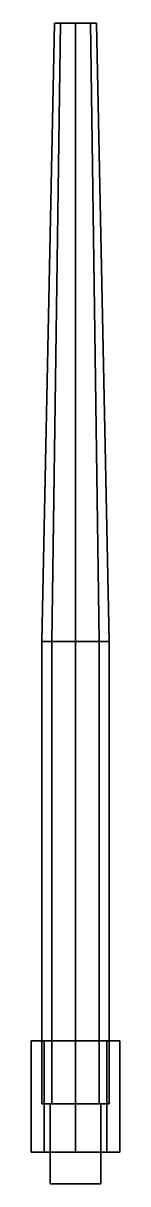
# Model space of a CAD drawing. Extents: x -0.21 to 0.21, y -0.86 to 4.66.
import ezdxf

# ---------------------------------------------------------------- set-up
doc = ezdxf.new("R2010")
doc.units = 0
doc.layers.add('GUN', color=1, linetype='CONTINUOUS')

msp = doc.modelspace()

# ---------------------------------------------------------------- linework, layer by layer
at = {"layer": 'GUN'}
for points in [[(-0.0707, 4.66, 0.3407), (-0.1, 4.66, 0.27), (-0.16, 1.72, 0.27), (-0.1131, 1.72, 0.3831)], [(-0.1, 4.66, 0.27), (-0.0707, 4.66, 0.1993), (-0.1131, 1.72, 0.1569), (-0.16, 1.72, 0.27)], [(0, 4.66, 0.37), (-0.0707, 4.66, 0.3407), (-0.1131, 1.72, 0.3831), (0, 1.72, 0.43)], [(-0.0707, 4.66, 0.1993), (0, 4.66, 0.17), (0, 1.72, 0.11), (-0.1131, 1.72, 0.1569)], [(0.0707, 4.66, 0.3407), (-0.1, 4.66, 0.27), (-0.0707, 4.66, 0.3407), (0, 4.66, 0.37)], [(0.1, 4.66, 0.27), (-0.0707, 4.66, 0.1993), (-0.1, 4.66, 0.27), (0.0707, 4.66, 0.3407)], [(0.0707, 4.66, 0.1993), (0, 4.66, 0.17), (-0.0707, 4.66, 0.1993), (0.1, 4.66, 0.27)], [(0.0707, 4.66, 0.3407), (0, 4.66, 0.37), (0, 1.72, 0.43), (0.1131, 1.72, 0.3831)], [(0, 4.66, 0.17), (0.0707, 4.66, 0.1993), (0.1131, 1.72, 0.1569), (0, 1.72, 0.11)], [(0.1, 4.66, 0.27), (0.0707, 4.66, 0.3407), (0.1131, 1.72, 0.3831), (0.16, 1.72, 0.27)], [(0.0707, 4.66, 0.1993), (0.1, 4.66, 0.27), (0.16, 1.72, 0.27), (0.1131, 1.72, 0.1569)], [(-0.1131, 1.72, 0.3831), (-0.16, 1.72, 0.27), (-0.16, -0.48, 0.27), (-0.1131, -0.48, 0.3831)], [(-0.16, 1.72, 0.27), (-0.1131, 1.72, 0.1569), (-0.1131, -0.48, 0.1569), (-0.16, -0.48, 0.27)], [(0, 1.72, 0.43), (-0.1131, 1.72, 0.3831), (-0.1131, -0.48, 0.3831), (0, -0.48, 0.43)], [(-0.1131, 1.72, 0.1569), (0, 1.72, 0.11), (0, -0.48, 0.11), (-0.1131, -0.48, 0.1569)], [(0.1131, 1.72, 0.3831), (0, 1.72, 0.43), (0, -0.48, 0.43), (0.1131, -0.48, 0.3831)], [(0, 1.72, 0.11), (0.1131, 1.72, 0.1569), (0.1131, -0.48, 0.1569), (0, -0.48, 0.11)], [(0.16, 1.72, 0.27), (0.1131, 1.72, 0.3831), (0.1131, -0.48, 0.3831), (0.16, -0.48, 0.27)], [(0.1131, 1.72, 0.1569), (0.16, 1.72, 0.27), (0.16, -0.48, 0.27), (0.1131, -0.48, 0.1569)], [(-0.1485, -0.18, 0.7285), (-0.21, -0.18, 0.58), (-0.21, -0.71, 0.58), (-0.1485, -0.71, 0.7285)], [(-0.21, -0.18, 0.58), (-0.1485, -0.18, 0.4315), (-0.1485, -0.71, 0.4315), (-0.21, -0.71, 0.58)], [(0.1485, -0.18, 0.4315), (-0.21, -0.18, 0.58), (-0.1485, -0.18, 0.7285), (0.21, -0.18, 0.58)], [(0, -0.18, 0.37), (-0.1485, -0.18, 0.4315), (-0.21, -0.18, 0.58), (0.1485, -0.18, 0.4315)], [(0, -0.18, 0.79), (-0.1485, -0.18, 0.7285), (-0.1485, -0.71, 0.7285), (0, -0.71, 0.79)], [(-0.1485, -0.18, 0.4315), (0, -0.18, 0.37), (0, -0.71, 0.37), (-0.1485, -0.71, 0.4315)], [(0.21, -0.18, 0.58), (-0.1485, -0.18, 0.7285), (0, -0.18, 0.79), (0.1485, -0.18, 0.7285)], [(0.1485, -0.18, 0.7285), (0, -0.18, 0.79), (0, -0.71, 0.79), (0.1485, -0.71, 0.7285)], [(0, -0.18, 0.37), (0.1485, -0.18, 0.4315), (0.1485, -0.71, 0.4315), (0, -0.71, 0.37)], [(0.21, -0.18, 0.58), (0.1485, -0.18, 0.7285), (0.1485, -0.71, 0.7285), (0.21, -0.71, 0.58)], [(0.1485, -0.18, 0.4315), (0.21, -0.18, 0.58), (0.21, -0.71, 0.58), (0.1485, -0.71, 0.4315)], [(-0.12, -0.48, 0.3666), (-0.16, -0.48, 0.27), (-0.12, -0.48, 0.1734), (-0.12, -0.48, 0.3666)], [(-0.12, -0.48, 0.48), (-0.12, -0.86, 0.48), (0.12, -0.86, 0.48), (0.12, -0.48, 0.48)], [(-0.12, -0.48, -0.1), (-0.12, -0.86, -0.1), (-0.12, -0.86, 0.48), (-0.12, -0.48, 0.48)], [(0.12, -0.48, 0.48), (0.12, -0.48, -0.1), (-0.12, -0.48, -0.1), (-0.12, -0.48, 0.48)], [(0.12, -0.48, -0.1), (0.12, -0.86, -0.1), (-0.12, -0.86, -0.1), (-0.12, -0.48, -0.1)], [(0.12, -0.86, 0.48), (0.12, -0.86, -0.1), (0.12, -0.48, -0.1), (0.12, -0.48, 0.48)], [(0.16, -0.48, 0.27), (0.12, -0.48, 0.3666), (0.12, -0.48, 0.1734), (0.16, -0.48, 0.27)], [(0.21, -0.71, 0.58), (-0.1485, -0.71, 0.7285), (-0.21, -0.71, 0.58), (0.1485, -0.71, 0.4315)], [(0.1485, -0.71, 0.4315), (-0.21, -0.71, 0.58), (-0.1485, -0.71, 0.4315), (0, -0.71, 0.37)], [(0.1485, -0.71, 0.7285), (0, -0.71, 0.79), (-0.1485, -0.71, 0.7285), (0.21, -0.71, 0.58)], [(-0.12, -0.86, 0.48), (-0.12, -0.86, -0.1), (0.12, -0.86, -0.1), (0.12, -0.86, 0.48)]]:
    msp.add_3dface(points, dxfattribs=at)

doc.saveas('drawing.dxf')
